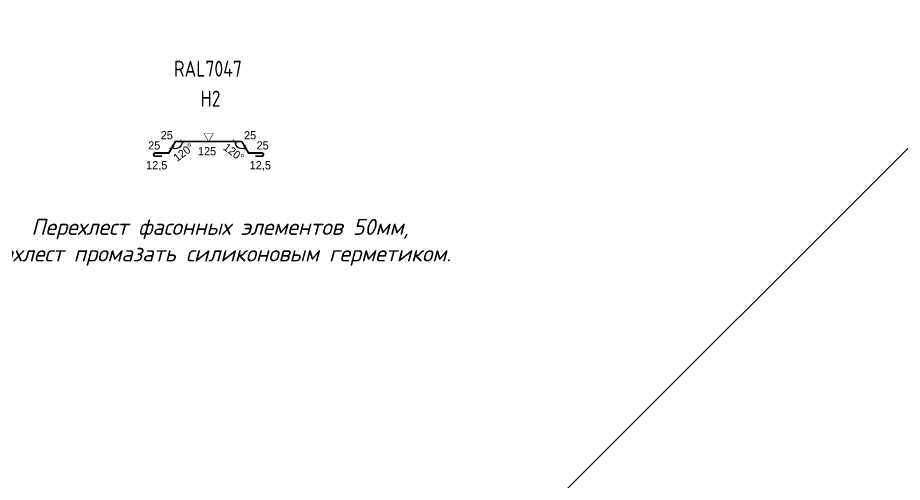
# Model space of a CAD drawing. Header units: millimetres. Extents: x -3689 to 3021565, y -698052 to -604547.
# Drawn here: x 2774300 to 2790930, y -678329 to -669589 of the extents above; entities that cross this region are included whole.
import ezdxf
from ezdxf import colors
from ezdxf.entities.mleader import LeaderData, LeaderLine
from ezdxf.enums import TextEntityAlignment as Align
from ezdxf.math import Vec2, Vec3

# ---------------------------------------------------------------- set-up
doc = ezdxf.new("R2010")
doc.units = ezdxf.units.MM
doc.header["$PDMODE"] = 35
doc.layers.get('0').update_dxf_attribs({"lineweight": 0})
doc.layers.get('Defpoints').update_dxf_attribs({"color": 4})
doc.layers.add('ФЭ', color=7, linetype='Continuous', lineweight=25, true_color=0xb8002e)
doc.styles.add('Engex_ISOCPEUR', font='isocpeur.ttf', dxfattribs={"oblique": 15})
doc.styles.add('GOST 2.304', font='CS_Gost2304.shx')
doc.dimstyles.new('ISO-25', dxfattribs={"dimtxt": 2.5, "dimasz": 2.5, "dimexe": 1.25, "dimexo": 0.625, "dimtad": 1, "dimtxsty": 'Standard', "dimcen": 2.5, "dimadec": 0, "dimazin": 0, "dimtfac": 1, "dimtmove": 0, "dimatfit": 3, "dimfxl": 1, "dimarcsym": 0})

# ---------------------------------------------------------------- blocks, each defined once
blk = doc.blocks.new('_ARCHTICK')
at = {"color": 0, "linetype": 'ByBlock', "const_width": 0.15}
blk.add_lwpolyline([(-0.5, -0.5), (0.5, 0.5)], dxfattribs=at)
blk = doc.blocks.new('*D654')
at = {"color": 0, "lineweight": -2, "transparency": 16777216}
blk.add_arc((2777265, -671919), 131, 240, 360, dxfattribs=at)
at = {"layer": 'Defpoints', "color": 0, "transparency": 16777216}
for p in [(2777265, -671919), (2777265, -671919), (2778515, -671919), (2777140, -672135), (2777287, -672048)]:
    blk.add_point(p, dxfattribs=at)
at = {"color": 0, "lineweight": -2, "transparency": 16777216, "xscale": 75, "yscale": 75, "zscale": 75}
for p, rotation in [((2777199, -672032), 149.9999999999434), ((2777395, -671919), 89.9999999999957)]:
    blk.add_blockref('_ARCHTICK', p, dxfattribs=dict(at, rotation=rotation))
at = {"color": 0, "lineweight": 15, "transparency": 16777216, "insert": (2777419, -672123), "char_height": 150, "attachment_point": 5, "rotation": 37.002}
blk.add_mtext('120°', dxfattribs=at)
blk = doc.blocks.new('*D652')
at = {"color": 0, "lineweight": -2, "transparency": 16777216}
blk.add_arc((2778515, -671919), 131, 180, 300, dxfattribs=at)
at = {"layer": 'Defpoints', "color": 0, "transparency": 16777216}
for p in [(2777015, -671919), (2778515, -671919), (2778515, -671919), (2778492, -672048), (2778640, -672135)]:
    blk.add_point(p, dxfattribs=at)
at = {"color": 0, "lineweight": -2, "transparency": 16777216, "xscale": 75, "yscale": 75, "zscale": 75}
for p, rotation in [((2778384, -671919), 90.00000000000733), ((2778580, -672032), 29.99999999997511)]:
    blk.add_blockref('_ARCHTICK', p, dxfattribs=dict(at, rotation=rotation))
at = {"color": 0, "lineweight": 15, "transparency": 16777216, "insert": (2778361, -672123), "char_height": 150, "attachment_point": 5, "rotation": 322.998}
blk.add_mtext('120°', dxfattribs=at)
blk = doc.blocks.new('_TagCircle')
at = {"color": 0, "linetype": 'ByBlock', "lineweight": -2, "transparency": 16777216}
blk.add_circle((0, 0), 4, dxfattribs=at)
at = {"color": 0, "transparency": 16777216}
blk.add_attdef('НОМЕРЯРЛЫКА', text='', height=3, dxfattribs=at).set_placement((0, -1.5), align=Align.CENTER)
blk = doc.blocks.new('_Open90')
at = {"color": 0, "linetype": 'ByBlock', "lineweight": -2}
for p, q in [((-0.5, 0.5), (0, 0)), ((0, 0), (-1, 0)), ((0, 0), (-0.5, -0.5))]:
    blk.add_line(p, q, dxfattribs=at)

msp = doc.modelspace()

# ---------------------------------------------------------------- linework, layer by layer
at = {"layer": 'ФЭ', "color": 2, "ltscale": 20, "transparency": 33554687, "const_width": 10}
msp.add_lwpolyline([(2777889.6133, -671918.7024), (2777803.0107, -671768.7024), (2777976.2158, -671768.7024), (2777889.6133, -671918.7024)], dxfattribs=at)
at = {"layer": 'ФЭ', "color": 244, "lineweight": 30, "ltscale": 20, "true_color": 0x991b1e, "const_width": 35}
for points in [[(2777010.7692, -672193.0542), (2776885.7692, -672193.0542, -1.0686600647), (2776889.6133, -672135.2088), (2777139.6133, -672135.2088), (2777264.6133, -671918.7024), (2778514.6133, -671918.7024)], [(2778514.6133, -671918.7024), (2778514.6133, -671918.7024), (2778639.6133, -672135.2088), (2778889.6133, -672135.2088, -0.9357512581), (2778893.4574, -672193.0542), (2778768.4574, -672193.0542)]]:
    msp.add_lwpolyline(points, format="xyb", dxfattribs=at)

# ---------------------------------------------------------------- texts
at = {"color": 190, "true_color": 0x870fff, "style": 'GOST 2.304'}
msp.add_text('RAL7047', height=300, dxfattribs=at).set_placement((2777237.9095, -670698.3604))
at = {"color": 0, "style": 'GOST 2.304'}
msp.add_text('Н2', height=300, dxfattribs=at).set_placement((2777733.8865, -671262.4396))
at = {"transparency": 33554687}
for s, p in [('25', (2776987.3536, -671877.7023)), ('25', (2778554.8239, -671877.7023)), ('25', (2776751.9181, -672068.2287)), ('25', (2778790.2593, -672068.2287)), ('12,5', (2776713.4206, -672440.8939, -80.01)), ('12,5', (2778660.0172, -672440.8939, -80.01))]:
    msp.add_text(s, height=154.03988, dxfattribs=at).set_placement(p)
at = {"color": 3, "transparency": 33554687}
msp.add_text('125', height=154.03988, dxfattribs=at).set_placement((2777687.5072, -672177.2383, -80.01))
at = {"insert": (2778105.6422, -673815.5282), "char_height": 300, "width": 21087.560157, "attachment_point": 5, "style": 'Engex_ISOCPEUR'}
msp.add_mtext('Перехлест фасонных элементов 50мм, \\Pнахлест промазать силиконовым герметиком.', dxfattribs=at)

# ---------------------------------------------------------------- dimensions: what is measured, and where the dimension line sits
at = {"lineweight": 15, "transparency": 33554687}
for base, line1, line2, picture, middle in [((2778491.8935, -672047.5526), ((2778514.6133, -671918.7024), (2777014.6133, -671918.7024)), ((2778639.6133, -672135.2088), (2778514.6133, -671918.7024)), '*D652', (2778435.8695, -672023.1915)), ((2777287.333, -672047.5526), ((2777264.6133, -671918.7024), (2778514.6133, -671918.7024)), ((2777139.6133, -672135.2088), (2777264.6133, -671918.7024)), '*D654', (2777343.3571, -672023.1915))]:
    dim = msp.add_angular_dim_2l(base=base, line1=line1, line2=line2, dimstyle='ISO-25', override={"dimtxt": 150, "dimasz": 75, "dimexo": 3, "dimgap": 50, "dimtad": 2, "dimblk1": 'ARCHTICK', "dimblk2": 'ARCHTICK', "dimsah": 1}, dxfattribs=at)
    dim.commit()
    dim.dimension.update_dxf_attribs({"geometry": picture, "text_midpoint": middle, "dimtype": 162})

# ---------------------------------------------------------------- leaders
ml = msp.add_multileader_block('Standard')
ml.set_content('_TagCircle', color=256, scale=100)
ml.set_attribute('НОМЕРЯРЛЫКА', 'В', width=0)
ml.set_leader_properties()
ml.set_arrow_properties(name='OPEN90')
ml.build(insert=Vec2(0, 0))
ml.multileader.update_dxf_attribs({"has_dogleg": 0, "text_left_attachment_type": 6, "text_right_attachment_type": 6, "dogleg_length": 0.36, "arrow_head_size": 25000, "scale": 100, "block_connection_type": 1})
ctx = ml.context
ctx.base_point, ctx.scale, ctx.char_height, ctx.arrow_head_size, ctx.landing_gap_size, ctx.plane_origin = Vec3(2796180.3732, -670168.5138), 100, 2.5, 25000, 10, Vec3(2798852.9859, -666863.2415)
ctx.left_attachment, ctx.right_attachment, ctx.attachment_type = 6, 6, 1
notes = []
notes.append((ctx, [(0, (1, 1, 0), (2796180.0132, -670168.5138), (1, 0), 0.36, [(0, [(2796180.3732, -666899.7685)], 0, [])])]))
ctx.block.insert = Vec3(2796180.3732, -670168.5138)
for ctx, leaders in notes:
    for number, flags, end, landing, length, lines in leaders:
        leader = LeaderData()
        leader.index, (leader.has_last_leader_line, leader.has_dogleg_vector, leader.attachment_direction) = number, flags
        leader.last_leader_point, leader.dogleg_vector, leader.dogleg_length = Vec3(end), Vec3(landing), length
        for number, points, colour, breaks in lines:
            line = LeaderLine()
            line.index, line.vertices, line.color, line.breaks = number, Vec3.list(points), colors.encode_raw_color(colour), breaks
            leader.lines.append(line)
        ctx.leaders.append(leader)

doc.saveas('drawing.dxf')
